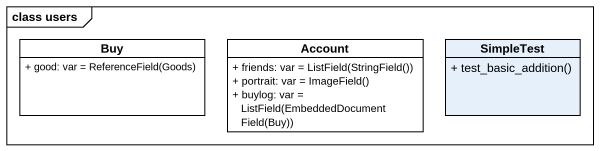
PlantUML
@startuml
mainframe class users
hide circle
hide empty members
skinparam classAttributeIconSize 0
class Buy #FFFFFF {
  {field} + good: var = ReferenceField(Goods)
}
class Account #FFFFFF {
  {field} + friends: var = ListField(StringField())
  {field} + portrait: var = ImageField()
  {field} + buylog: var = ListField(EmbeddedDocumentField(Buy))
}
class SimpleTest {
  + test_basic_addition()
}
@enduml
